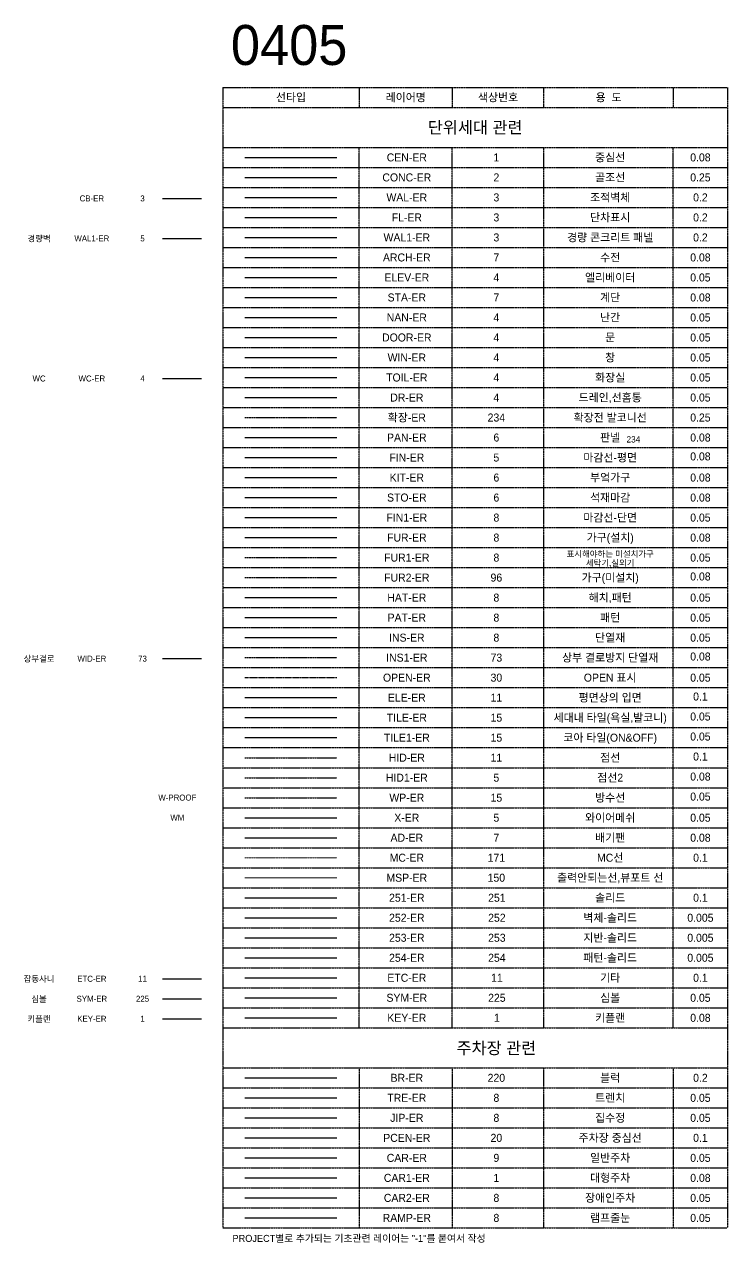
# Model space of a CAD drawing. Header units: millimetres. Extents: x -32584 to -4664, y -30774 to -7942.
# Drawn here: x -32584 to -19405, y -30774 to -7942 of the extents above; entities that cross this region are included whole.
import ezdxf
from ezdxf.enums import TextEntityAlignment as Align

# ---------------------------------------------------------------- set-up
doc = ezdxf.new("R2010")
doc.units = ezdxf.units.MM
for name, pattern in [('ER-HID', [2.3, 1.5, -0.8]), ('ER-IJ', [6.5, 5, -0.5, 0.5, -0.5]), ('HID', [2.3, 1.5, -0.8]), ('HID3-ER', [7, 5, -2])]:
    doc.linetypes.add(name, pattern=pattern)
for name, color, linetype in [('251-ER', 251, 'Continuous'), ('252-ER', 252, 'Continuous'), ('253-ER', 253, 'Continuous'), ('254-ER', 254, 'Continuous'), ('AD-ER', 7, 'Continuous'), ('ARCH-ER', 7, 'Continuous'), ('BR-ER', 220, 'Continuous'), ('CAR-ER', 9, 'Continuous'), ('CAR1-ER', 1, 'Continuous'), ('CAR2-ER', 8, 'Continuous'), ('CEN-ER', 1, 'Continuous'), ('CONC', 2, 'Continuous'), ('CONC-ER', 2, 'Continuous'), ('DOOR-ER', 4, 'Continuous'), ('DR-ER', 4, 'Continuous'), ('ELE-ER', 11, 'Continuous'), ('ELEV-ER', 4, 'Continuous'), ('ETC-ER', 11, 'Continuous'), ('FIN-ER', 5, 'Continuous'), ('FIN1-ER', 8, 'Continuous'), ('FL-ER', 3, 'Continuous'), ('FUR-ER', 6, 'Continuous'), ('FUR1-ER', 8, 'Continuous'), ('FUR2-ER', 96, 'ER-HID'), ('HAT-ER', 8, 'Continuous'), ('HID-ER', 11, 'ER-HID'), ('HID1-ER', 5, 'ER-HID'), ('INS-ER', 8, 'Continuous'), ('INS-H-ER', 73, 'ER-HID'), ('JIP-ER', 8, 'Continuous'), ('KEY-ER', 1, 'Continuous'), ('KIT-ER', 6, 'Continuous'), ('NAN-ER', 4, 'Continuous'), ('OPEN-ER', 30, 'ER-IJ'), ('PAN-ER', 6, 'Continuous'), ('PAT-ER', 8, 'Continuous'), ('PCEN-ER', 20, 'Continuous'), ('RAMP-ER', 8, 'Continuous'), ('STA-ER', 7, 'Continuous'), ('STO-ER', 6, 'Continuous'), ('SYM-ER', 225, 'Continuous'), ('TEXT-ER', 3, 'Continuous'), ('TILE-ER', 15, 'Continuous'), ('TILE1-ER', 15, 'Continuous'), ('TOIL-ER', 4, 'Continuous'), ('TRE-ER', 8, 'Continuous'), ('WAL-ER', 3, 'Continuous'), ('WAL1-ER', 3, 'Continuous'), ('WIN-ER', 4, 'Continuous'), ('WP-ER', 15, 'ER-HID'), ('X-ER', 5, 'ER-X'), ('보조선-ER', 8, 'ER-HID'), ('확장-ER', 234, 'HID3-ER')]:
    doc.layers.add(name, color=color, linetype=linetype)
doc.layers.add('MC-ER', color=171, linetype='ER-HID', lineweight=0, plot=False)
doc.layers.add('MSP-ER', color=150, linetype='Continuous', lineweight=0, plot=False)
doc.styles.add('ER', font='Dotum.ttf')
doc.styles.get("Standard").update_dxf_attribs({"font": 'GulimChe.ttf'})
doc.linetypes.add('ER-X', pattern='A,10,-0.8,["X",Standard,S=0.6,R=0,X=-0.15,Y=-0.3],-0.8', length=11.6)

msp = doc.modelspace()

# ---------------------------------------------------------------- linework, layer by layer
at = {"layer": '251-ER'}
msp.add_line((-28451.78, -24310.11), (-26728.67, -24310.11), dxfattribs=at)
at = {"layer": '252-ER'}
msp.add_line((-28451.78, -24685.11), (-26728.67, -24685.11), dxfattribs=at)
at = {"layer": '253-ER'}
msp.add_line((-28451.78, -25060.11), (-26728.67, -25060.11), dxfattribs=at)
at = {"layer": '254-ER'}
msp.add_line((-28451.78, -25435.11), (-26728.67, -25435.11), dxfattribs=at)
at = {"layer": 'AD-ER'}
msp.add_line((-28451.78, -23185.11), (-26728.67, -23185.11), dxfattribs=at)
at = {"layer": 'ARCH-ER'}
msp.add_line((-28451.78, -12310.11), (-26728.67, -12310.11), dxfattribs=at)
at = {"layer": 'BR-ER'}
msp.add_line((-28451.78, -27685.11), (-26728.67, -27685.11), dxfattribs=at)
at = {"layer": 'CAR-ER'}
msp.add_line((-28451.78, -29185.11), (-26728.67, -29185.11), dxfattribs=at)
at = {"layer": 'CAR1-ER'}
msp.add_line((-28451.78, -29560.11), (-26728.67, -29560.11), dxfattribs=at)
at = {"layer": 'CAR2-ER'}
msp.add_line((-28451.78, -29935.11), (-26728.67, -29935.11), dxfattribs=at)
at = {"layer": 'CEN-ER'}
msp.add_line((-28451.78, -10435.11), (-26728.67, -10435.11), dxfattribs=at)
at = {"layer": 'CONC-ER'}
msp.add_line((-28451.78, -10810.11), (-26728.67, -10810.11), dxfattribs=at)
at = {"layer": 'DOOR-ER'}
msp.add_line((-28451.78, -13810.11), (-26728.67, -13810.11), dxfattribs=at)
at = {"layer": 'DR-ER'}
msp.add_line((-28451.78, -14935.11), (-26728.67, -14935.11), dxfattribs=at)
at = {"layer": 'ELE-ER'}
msp.add_line((-28451.78, -20560.11), (-26728.67, -20560.11), dxfattribs=at)
at = {"layer": 'ELEV-ER'}
msp.add_line((-28451.78, -12685.11), (-26728.67, -12685.11), dxfattribs=at)
at = {"layer": 'ETC-ER'}
msp.add_line((-28451.78, -25810.11), (-26728.67, -25810.11), dxfattribs=at)
at = {"layer": 'FIN-ER'}
msp.add_line((-28451.78, -16060.11), (-26728.67, -16060.11), dxfattribs=at)
at = {"layer": 'FIN1-ER'}
msp.add_line((-28451.78, -17185.11), (-26728.67, -17185.11), dxfattribs=at)
at = {"layer": 'FL-ER'}
msp.add_line((-28451.78, -11560.11), (-26728.67, -11560.11), dxfattribs=at)
at = {"layer": 'FUR-ER'}
msp.add_line((-28451.78, -17560.11), (-26728.67, -17560.11), dxfattribs=at)
at = {"layer": 'FUR1-ER', "linetype": 'ER-HID'}
msp.add_line((-28451.78, -17935.11), (-26728.67, -17935.11), dxfattribs=at)
at = {"layer": 'FUR2-ER'}
msp.add_line((-28451.78, -18310.11), (-26728.67, -18310.11), dxfattribs=at)
at = {"layer": 'HAT-ER'}
msp.add_line((-28451.78, -18685.11), (-26728.67, -18685.11), dxfattribs=at)
at = {"layer": 'HID-ER'}
msp.add_line((-28451.78, -21685.11), (-26728.67, -21685.11), dxfattribs=at)
at = {"layer": 'HID1-ER'}
msp.add_line((-28451.78, -22060.11), (-26728.67, -22060.11), dxfattribs=at)
at = {"layer": 'INS-ER'}
msp.add_line((-28451.78, -19435.11), (-26728.67, -19435.11), dxfattribs=at)
at = {"layer": 'INS-H-ER'}
msp.add_line((-28451.78, -19810.11), (-26728.67, -19810.11), dxfattribs=at)
at = {"layer": 'JIP-ER'}
msp.add_line((-28451.78, -28435.11), (-26728.67, -28435.11), dxfattribs=at)
at = {"layer": 'KEY-ER'}
msp.add_line((-28451.78, -26560.11), (-26728.67, -26560.11), dxfattribs=at)
at = {"layer": 'KIT-ER'}
msp.add_line((-28451.78, -16435.11), (-26728.67, -16435.11), dxfattribs=at)
at = {"layer": 'MC-ER'}
msp.add_line((-28451.78, -23560.11), (-26728.67, -23560.11), dxfattribs=at)
at = {"layer": 'MSP-ER'}
msp.add_line((-28451.78, -23935.11), (-26728.67, -23935.11), dxfattribs=at)
at = {"layer": 'NAN-ER'}
msp.add_line((-28451.78, -13435.11), (-26728.67, -13435.11), dxfattribs=at)
at = {"layer": 'OPEN-ER'}
msp.add_line((-28451.78, -20185.11), (-26728.67, -20185.11), dxfattribs=at)
at = {"layer": 'PAN-ER'}
msp.add_line((-28451.78, -15685.11), (-26728.67, -15685.11), dxfattribs=at)
at = {"layer": 'PAT-ER'}
msp.add_line((-28451.78, -19060.11), (-26728.67, -19060.11), dxfattribs=at)
at = {"layer": 'PCEN-ER'}
msp.add_line((-28451.78, -28810.11), (-26728.67, -28810.11), dxfattribs=at)
at = {"layer": 'RAMP-ER'}
msp.add_line((-28451.78, -30310.11), (-26728.67, -30310.11), dxfattribs=at)
at = {"layer": 'STA-ER'}
msp.add_line((-28451.78, -13060.11), (-26728.67, -13060.11), dxfattribs=at)
at = {"layer": 'STO-ER'}
msp.add_line((-28451.78, -16810.11), (-26728.67, -16810.11), dxfattribs=at)
at = {"layer": 'SYM-ER'}
msp.add_line((-28451.78, -26185.11), (-26728.67, -26185.11), dxfattribs=at)
at = {"layer": 'TEXT-ER'}
for p, q in [((-29994.48, -11203.8), (-29266.36, -11203.8)), ((-29994.48, -11953.8), (-29266.36, -11953.8)), ((-29994.48, -14578.8), (-29266.36, -14578.8)), ((-29994.48, -19828.8), (-29266.36, -19828.8)), ((-29994.48, -25828.8), (-29266.36, -25828.8)), ((-29994.48, -26203.8), (-29266.36, -26203.8)), ((-29994.48, -26578.8), (-29266.36, -26578.8))]:
    msp.add_line(p, q, dxfattribs=at)
at = {"layer": 'TILE-ER'}
msp.add_line((-28451.78, -20935.11), (-26728.67, -20935.11), dxfattribs=at)
at = {"layer": 'TILE1-ER'}
msp.add_line((-28451.78, -21310.11), (-26728.67, -21310.11), dxfattribs=at)
at = {"layer": 'TOIL-ER'}
msp.add_line((-28451.78, -14560.11), (-26728.67, -14560.11), dxfattribs=at)
at = {"layer": 'TRE-ER'}
msp.add_line((-28451.78, -28060.11), (-26728.67, -28060.11), dxfattribs=at)
at = {"layer": 'WAL-ER'}
msp.add_line((-28451.78, -11185.11), (-26728.67, -11185.11), dxfattribs=at)
at = {"layer": 'WAL1-ER'}
msp.add_line((-28451.78, -11935.11), (-26728.67, -11935.11), dxfattribs=at)
at = {"layer": 'WIN-ER'}
msp.add_line((-28451.78, -14185.11), (-26728.67, -14185.11), dxfattribs=at)
at = {"layer": 'WP-ER'}
msp.add_line((-28451.78, -22435.11), (-26728.67, -22435.11), dxfattribs=at)
at = {"layer": 'X-ER'}
msp.add_line((-28451.78, -22810.11), (-26728.67, -22810.11), dxfattribs=at)
at = {"layer": '보조선-ER'}
for p, q in [((-28867.48, -9122.61), (-19405.08, -9122.61)), ((-28867.48, -9122.61), (-28867.48, -30497.61)), ((-26306.82, -9122.61), (-26306.82, -9497.61)), ((-24567.45, -9122.61), (-24567.45, -9497.61)), ((-22846.89, -9497.61), (-22846.89, -9122.61)), ((-20425.3, -9122.61), (-20425.3, -9497.61)), ((-19405.08, -9122.61), (-19405.08, -30497.61)), ((-28867.48, -9497.61), (-19405.08, -9497.61)), ((-28867.48, -10247.61), (-19405.08, -10247.61)), ((-26306.82, -26747.61), (-26306.82, -10247.61)), ((-24567.45, -26747.61), (-24567.45, -10247.61)), ((-22846.89, -26747.61), (-22846.89, -10247.61)), ((-20425.3, -26747.61), (-20425.3, -10247.61)), ((-28867.48, -10622.61), (-19405.08, -10622.61)), ((-28867.48, -10997.61), (-19405.08, -10997.61)), ((-28867.48, -11372.61), (-19405.08, -11372.61)), ((-28867.48, -11747.61), (-19405.08, -11747.61)), ((-28867.48, -12122.61), (-19405.08, -12122.61)), ((-28867.48, -12497.61), (-19405.08, -12497.61)), ((-28867.48, -12872.61), (-19405.08, -12872.61)), ((-28867.48, -13247.61), (-19405.08, -13247.61)), ((-28867.48, -13622.61), (-19405.08, -13622.61)), ((-28867.48, -13997.61), (-19405.08, -13997.61)), ((-28867.48, -14372.61), (-19405.08, -14372.61)), ((-28867.48, -14747.61), (-19405.08, -14747.61)), ((-28867.48, -15122.61), (-19405.08, -15122.61)), ((-28867.48, -15497.61), (-19405.08, -15497.61)), ((-28867.48, -15872.61), (-19405.08, -15872.61)), ((-28867.48, -16247.61), (-19405.08, -16247.61)), ((-28867.48, -16622.61), (-19405.08, -16622.61)), ((-28867.48, -16997.61), (-19405.08, -16997.61)), ((-28867.48, -17372.61), (-19405.08, -17372.61)), ((-28867.48, -17747.61), (-19405.08, -17747.61)), ((-28867.48, -18122.61), (-19405.08, -18122.61)), ((-28867.48, -18497.61), (-19405.08, -18497.61)), ((-28867.48, -18872.61), (-19405.08, -18872.61)), ((-28867.48, -19247.61), (-19405.08, -19247.61)), ((-28867.48, -19622.61), (-19405.08, -19622.61)), ((-28867.48, -19997.61), (-19405.08, -19997.61)), ((-28867.48, -20372.61), (-19405.08, -20372.61)), ((-28867.48, -20747.61), (-19405.08, -20747.61)), ((-28867.48, -21122.61), (-19405.08, -21122.61)), ((-28867.48, -21497.61), (-19405.08, -21497.61)), ((-28867.48, -21872.61), (-19405.08, -21872.61)), ((-28867.48, -22247.61), (-19405.08, -22247.61)), ((-28867.48, -22622.61), (-19405.08, -22622.61)), ((-28867.48, -22997.61), (-19405.08, -22997.61)), ((-28867.48, -23372.61), (-19405.08, -23372.61)), ((-28867.48, -23747.61), (-19405.08, -23747.61)), ((-28867.48, -24122.61), (-19405.08, -24122.61)), ((-28867.48, -24497.61), (-19405.08, -24497.61)), ((-28867.48, -24872.61), (-19405.08, -24872.61)), ((-28867.48, -25247.61), (-19405.08, -25247.61)), ((-28867.48, -25622.61), (-19405.08, -25622.61)), ((-28867.48, -25997.61), (-19405.08, -25997.61)), ((-28867.48, -26372.61), (-19405.08, -26372.61)), ((-28867.48, -26747.61), (-19405.08, -26747.61)), ((-28867.48, -27497.61), (-19405.08, -27497.61)), ((-26306.82, -27497.61), (-26306.82, -30497.61)), ((-24567.45, -27497.61), (-24567.45, -30497.61)), ((-22846.89, -30497.61), (-22846.89, -27497.61)), ((-20425.3, -27497.61), (-20425.3, -30497.61)), ((-28867.48, -27872.61), (-19405.08, -27872.61)), ((-28867.48, -28247.61), (-19405.08, -28247.61)), ((-28867.48, -28622.61), (-19405.08, -28622.61)), ((-28867.48, -28997.61), (-19405.08, -28997.61)), ((-28867.48, -29372.61), (-19405.08, -29372.61)), ((-28867.48, -29747.61), (-19405.08, -29747.61)), ((-28867.48, -30122.61), (-19405.08, -30122.61)), ((-28867.48, -30497.61), (-19405.08, -30497.61))]:
    msp.add_line(p, q, dxfattribs=at)
at = {"layer": '확장-ER', "linetype": 'HID'}
msp.add_line((-28451.78, -15310.11), (-26728.67, -15310.11), dxfattribs=at)

# ---------------------------------------------------------------- texts
at = {"layer": '251-ER', "style": 'ER'}
for s, p in [('251-ER', (-25417.01, -24310.11)), ('251', (-23729.36, -24310.11)), ('솔리드', (-21605.99, -24310.11)), ('0.1', (-19915.19, -24310.11))]:
    msp.add_text(s, height=150, dxfattribs=at).set_placement(p, align=Align.MIDDLE_CENTER)
at = {"layer": '252-ER', "style": 'ER'}
for s, p in [('252-ER', (-25417.01, -24685.11)), ('252', (-23729.36, -24685.11)), ('벽체-솔리드', (-21605.99, -24685.11)), ('0.005', (-19915.19, -24685.11))]:
    msp.add_text(s, height=150, dxfattribs=at).set_placement(p, align=Align.MIDDLE_CENTER)
at = {"layer": '253-ER', "style": 'ER'}
for s, p in [('253-ER', (-25417.01, -25060.11)), ('253', (-23729.36, -25060.11)), ('지반-솔리드', (-21605.99, -25060.11)), ('0.005', (-19915.19, -25060.11))]:
    msp.add_text(s, height=150, dxfattribs=at).set_placement(p, align=Align.MIDDLE_CENTER)
at = {"layer": '254-ER', "style": 'ER'}
for s, p in [('패턴-솔리드', (-21605.99, -25435.11)), ('254-ER', (-25417.01, -25435.11)), ('254', (-23729.36, -25435.11)), ('0.005', (-19915.19, -25435.11))]:
    msp.add_text(s, height=150, dxfattribs=at).set_placement(p, align=Align.MIDDLE_CENTER)
at = {"layer": 'AD-ER', "style": 'ER'}
for s, p in [('AD-ER', (-25417.01, -23185.11)), ('7', (-23738.86, -23185.11)), ('배기팬', (-21605.99, -23185.11))]:
    msp.add_text(s, height=150, dxfattribs=at).set_placement(p, align=Align.MIDDLE_CENTER)
at = {"layer": 'ARCH-ER', "style": 'ER'}
for s, p in [('ARCH-ER', (-25417.01, -12310.11)), ('7', (-23738.86, -12310.11)), ('수전', (-21605.99, -12310.11)), ('0.08', (-19915.19, -12310.11))]:
    msp.add_text(s, height=150, dxfattribs=at).set_placement(p, align=Align.MIDDLE_CENTER)
at = {"layer": 'BR-ER', "style": 'ER'}
for s, p in [('BR-ER', (-25417.01, -27685.11)), ('220', (-23738.86, -27685.11)), ('블럭', (-21605.99, -27685.11)), ('0.2', (-19915.19, -27685.11))]:
    msp.add_text(s, height=150, dxfattribs=at).set_placement(p, align=Align.MIDDLE_CENTER)
at = {"layer": 'CAR-ER', "style": 'ER'}
for s, p in [('CAR-ER', (-25417.01, -29185.11)), ('9', (-23738.86, -29185.11)), ('일반주차', (-21605.99, -29185.11)), ('0.05', (-19915.19, -29185.11)), ('0.05', (-19915.19, -29935.11))]:
    msp.add_text(s, height=150, dxfattribs=at).set_placement(p, align=Align.MIDDLE_CENTER)
at = {"layer": 'CAR1-ER', "style": 'ER'}
for s, p in [('CAR1-ER', (-25417.01, -29560.11)), ('1', (-23738.86, -29560.11)), ('대형주차', (-21605.99, -29560.11))]:
    msp.add_text(s, height=150, dxfattribs=at).set_placement(p, align=Align.MIDDLE_CENTER)
at = {"layer": 'CAR2-ER', "style": 'ER'}
for s, p in [('CAR2-ER', (-25417.01, -29935.11)), ('8', (-23738.86, -29935.11)), ('장애인주차', (-21605.99, -29935.11))]:
    msp.add_text(s, height=150, dxfattribs=at).set_placement(p, align=Align.MIDDLE_CENTER)
at = {"layer": 'CEN-ER', "style": 'ER'}
for s, p in [('CEN-ER', (-25417.01, -10435.11)), ('1', (-23738.86, -10435.11)), ('중심선', (-21605.99, -10435.11)), ('0.08', (-19915.19, -10435.11)), ('0.08', (-19915.19, -29560.11))]:
    msp.add_text(s, height=150, dxfattribs=at).set_placement(p, align=Align.MIDDLE_CENTER)
at = {"layer": 'CONC', "style": 'ER'}
msp.add_text('주차장 관련', height=225, dxfattribs=at).set_placement((-23738.86, -27127.11), align=Align.MIDDLE_CENTER)
at = {"layer": 'CONC-ER', "style": 'ER'}
for s, p in [('골조선', (-21605.99, -10810.11)), ('CONC-ER', (-25417.01, -10810.11)), ('2', (-23738.86, -10810.11)), ('0.25', (-19915.19, -10810.11))]:
    msp.add_text(s, height=150, dxfattribs=at).set_placement(p, align=Align.MIDDLE_CENTER)
at = {"layer": 'DOOR-ER', "style": 'ER'}
for s, p in [('DOOR-ER', (-25417.01, -13810.11)), ('4', (-23738.86, -13810.11)), ('문', (-21605.99, -13810.11)), ('0.05', (-19915.19, -13810.11)), ('0.05', (-19915.19, -14560.11)), ('0.05', (-19915.19, -14935.11))]:
    msp.add_text(s, height=150, dxfattribs=at).set_placement(p, align=Align.MIDDLE_CENTER)
at = {"layer": 'DR-ER', "style": 'ER'}
for s, p in [('드레인,선홈통', (-21605.99, -14935.11)), ('DR-ER', (-25417.01, -14935.11)), ('4', (-23738.86, -14935.11))]:
    msp.add_text(s, height=150, dxfattribs=at).set_placement(p, align=Align.MIDDLE_CENTER)
at = {"layer": 'ELE-ER', "style": 'ER'}
for s, p in [('ELE-ER', (-25417.01, -20560.11)), ('11', (-23738.86, -20560.11)), ('평면상의 입면', (-21605.99, -20560.11)), ('0.1', (-19915.19, -20539.06))]:
    msp.add_text(s, height=150, dxfattribs=at).set_placement(p, align=Align.MIDDLE_CENTER)
at = {"layer": 'ELEV-ER', "style": 'ER'}
for s, p in [('ELEV-ER', (-25417.01, -12685.11)), ('4', (-23738.86, -12685.11)), ('엘리베이터', (-21605.99, -12685.11)), ('0.05', (-19915.19, -12685.11))]:
    msp.add_text(s, height=150, dxfattribs=at).set_placement(p, align=Align.MIDDLE_CENTER)
at = {"layer": 'ETC-ER', "style": 'ER'}
for s, p in [('ETC-ER', (-25417.01, -25810.11)), ('11', (-23729.36, -25810.11)), ('기타', (-21605.99, -25810.11)), ('0.1', (-19915.19, -25810.11))]:
    msp.add_text(s, height=150, dxfattribs=at).set_placement(p, align=Align.MIDDLE_CENTER)
at = {"layer": 'FIN-ER', "style": 'ER'}
for s, p in [('마감선-평면', (-21605.99, -16060.11)), ('0.08', (-19915.19, -16039.06)), ('FIN-ER', (-25417.01, -16060.11)), ('5', (-23738.86, -16060.11))]:
    msp.add_text(s, height=150, dxfattribs=at).set_placement(p, align=Align.MIDDLE_CENTER)
at = {"layer": 'FIN1-ER', "style": 'ER'}
for s, p in [('FIN1-ER', (-25417.01, -17185.11)), ('8', (-23738.86, -17185.11)), ('마감선-단면', (-21605.99, -17185.11)), ('0.05', (-19915.19, -17185.11))]:
    msp.add_text(s, height=150, dxfattribs=at).set_placement(p, align=Align.MIDDLE_CENTER)
at = {"layer": 'FL-ER', "style": 'ER'}
for s, p in [('FL-ER', (-25417.01, -11560.11)), ('3', (-23738.86, -11560.11)), ('단차표시', (-21605.99, -11560.11))]:
    msp.add_text(s, height=150, dxfattribs=at).set_placement(p, align=Align.MIDDLE_CENTER)
at = {"layer": 'FUR-ER', "style": 'ER'}
for s, p in [('FUR-ER', (-25417.01, -17560.11)), ('8', (-23738.86, -17560.11)), ('가구(설치)', (-21605.99, -17560.11)), ('0.08', (-19915.19, -17560.11))]:
    msp.add_text(s, height=150, dxfattribs=at).set_placement(p, align=Align.MIDDLE_CENTER)
at = {"layer": 'FUR1-ER', "style": 'ER'}
for s, height, p in [('표시해야하는 미설치가구', 112.5, (-21605.99, -17865.8)), ('FUR1-ER', 150, (-25417.01, -17935.11)), ('8', 150, (-23738.86, -17935.11)), ('세탁기,실외기', 112.5, (-21605.99, -18036.89)), ('0.05', 150, (-19915.19, -17935.11))]:
    msp.add_text(s, height=height, dxfattribs=at).set_placement(p, align=Align.MIDDLE_CENTER)
at = {"layer": 'FUR2-ER', "style": 'ER'}
for s, p in [('FUR2-ER', (-25417.01, -18310.11)), ('96', (-23738.86, -18310.11)), ('가구(미설치)', (-21605.99, -18310.11)), ('0.08', (-19915.19, -18289.06))]:
    msp.add_text(s, height=150, dxfattribs=at).set_placement(p, align=Align.MIDDLE_CENTER)
at = {"layer": 'HAT-ER', "style": 'ER'}
for s, p in [('HAT-ER', (-25417.01, -18685.11)), ('8', (-23738.86, -18685.11)), ('해치,패턴', (-21605.99, -18685.11)), ('0.05', (-19915.19, -18685.11))]:
    msp.add_text(s, height=150, dxfattribs=at).set_placement(p, align=Align.MIDDLE_CENTER)
at = {"layer": 'HID-ER', "style": 'ER'}
for s, p in [('HID-ER', (-25417.01, -21685.11)), ('11', (-23738.86, -21685.11)), ('점선', (-21605.99, -21685.11)), ('0.1', (-19915.19, -21664.06))]:
    msp.add_text(s, height=150, dxfattribs=at).set_placement(p, align=Align.MIDDLE_CENTER)
at = {"layer": 'HID1-ER', "style": 'ER'}
for s, p in [('HID1-ER', (-25417.01, -22060.11)), ('5', (-23738.86, -22060.11)), ('점선2', (-21605.99, -22060.11)), ('0.08', (-19915.19, -22039.06))]:
    msp.add_text(s, height=150, dxfattribs=at).set_placement(p, align=Align.MIDDLE_CENTER)
at = {"layer": 'INS-ER', "style": 'ER'}
for s, p in [('INS-ER', (-25417.01, -19435.11)), ('8', (-23738.86, -19435.11)), ('단열재', (-21605.99, -19435.11)), ('0.05', (-19915.19, -19435.11))]:
    msp.add_text(s, height=150, dxfattribs=at).set_placement(p, align=Align.MIDDLE_CENTER)
at = {"layer": 'INS-H-ER', "style": 'ER'}
for s, p in [('INS1-ER', (-25417.01, -19810.11)), ('73', (-23738.86, -19810.11)), ('상부 결로방지 단열재', (-21605.99, -19810.11)), ('0.08', (-19915.19, -19789.06))]:
    msp.add_text(s, height=150, dxfattribs=at).set_placement(p, align=Align.MIDDLE_CENTER)
at = {"layer": 'JIP-ER', "style": 'ER'}
for s, p in [('JIP-ER', (-25417.01, -28435.11)), ('8', (-23738.86, -28435.11)), ('집수정', (-21605.99, -28435.11)), ('0.05', (-19915.19, -28435.11))]:
    msp.add_text(s, height=150, dxfattribs=at).set_placement(p, align=Align.MIDDLE_CENTER)
at = {"layer": 'KEY-ER', "style": 'ER'}
for s, p in [('KEY-ER', (-25417.01, -26560.11)), ('1', (-23729.36, -26560.11)), ('키플랜', (-21605.99, -26560.11)), ('0.08', (-19915.19, -26560.11))]:
    msp.add_text(s, height=150, dxfattribs=at).set_placement(p, align=Align.MIDDLE_CENTER)
at = {"layer": 'KIT-ER', "style": 'ER'}
for s, p in [('KIT-ER', (-25417.01, -16435.11)), ('6', (-23738.86, -16435.11)), ('부엌가구', (-21605.99, -16435.11)), ('0.08', (-19915.19, -16435.11))]:
    msp.add_text(s, height=150, dxfattribs=at).set_placement(p, align=Align.MIDDLE_CENTER)
at = {"layer": 'MC-ER', "style": 'ER'}
for s, p in [('MC-ER', (-25417.01, -23560.11)), ('171', (-23738.86, -23560.11)), ('MC선', (-21605.99, -23560.11)), ('0.1', (-19915.19, -23560.11))]:
    msp.add_text(s, height=150, dxfattribs=at).set_placement(p, align=Align.MIDDLE_CENTER)
at = {"layer": 'MSP-ER', "style": 'ER'}
for s, p in [('MSP-ER', (-25417.01, -23935.11)), ('150', (-23738.86, -23935.11)), ('출력안되는선,뷰포트 선', (-21605.99, -23935.11))]:
    msp.add_text(s, height=150, dxfattribs=at).set_placement(p, align=Align.MIDDLE_CENTER)
at = {"layer": 'NAN-ER', "style": 'ER'}
for s, p in [('NAN-ER', (-25417.01, -13435.11)), ('4', (-23738.86, -13435.11)), ('난간', (-21605.99, -13435.11)), ('0.05', (-19915.19, -13435.11)), ('0.08', (-19915.19, -23185.11))]:
    msp.add_text(s, height=150, dxfattribs=at).set_placement(p, align=Align.MIDDLE_CENTER)
at = {"layer": 'OPEN-ER', "style": 'ER'}
for s, p in [('OPEN 표시', (-21605.99, -20185.11)), ('OPEN-ER', (-25417.01, -20185.11)), ('30', (-23738.86, -20185.11)), ('0.05', (-19915.19, -20185.11))]:
    msp.add_text(s, height=150, dxfattribs=at).set_placement(p, align=Align.MIDDLE_CENTER)
at = {"layer": 'PAN-ER', "style": 'ER'}
for s, p in [('PAN-ER', (-25417.01, -15685.11)), ('6', (-23738.86, -15685.11)), ('판넬', (-21605.99, -15685.11)), ('0.08', (-19915.19, -15685.11))]:
    msp.add_text(s, height=150, dxfattribs=at).set_placement(p, align=Align.MIDDLE_CENTER)
at = {"layer": 'PAT-ER', "style": 'ER'}
for s, p in [('PAT-ER', (-25417.01, -19060.11)), ('8', (-23738.86, -19060.11)), ('패턴', (-21605.99, -19060.11)), ('0.05', (-19915.19, -19060.11))]:
    msp.add_text(s, height=150, dxfattribs=at).set_placement(p, align=Align.MIDDLE_CENTER)
at = {"layer": 'PCEN-ER', "style": 'ER'}
for s, p in [('PCEN-ER', (-25417.01, -28810.11)), ('20', (-23738.86, -28810.11)), ('주차장 중심선', (-21605.99, -28810.11)), ('0.1', (-19915.19, -28810.11))]:
    msp.add_text(s, height=150, dxfattribs=at).set_placement(p, align=Align.MIDDLE_CENTER)
at = {"layer": 'RAMP-ER', "style": 'ER'}
for s, p in [('RAMP-ER', (-25417.01, -30310.11)), ('8', (-23738.86, -30310.11)), ('램프줄눈', (-21605.99, -30310.11)), ('0.05', (-19915.19, -30310.11))]:
    msp.add_text(s, height=150, dxfattribs=at).set_placement(p, align=Align.MIDDLE_CENTER)
at = {"layer": 'STA-ER', "style": 'ER'}
for s, p in [('STA-ER', (-25417.01, -13060.11)), ('7', (-23738.86, -13060.11)), ('계단', (-21605.99, -13060.11)), ('0.08', (-19915.19, -13060.11))]:
    msp.add_text(s, height=150, dxfattribs=at).set_placement(p, align=Align.MIDDLE_CENTER)
at = {"layer": 'STO-ER', "style": 'ER'}
for s, p in [('STO-ER', (-25417.01, -16810.11)), ('6', (-23738.86, -16810.11)), ('석재마감', (-21605.99, -16810.11)), ('0.08', (-19915.19, -16810.11))]:
    msp.add_text(s, height=150, dxfattribs=at).set_placement(p, align=Align.MIDDLE_CENTER)
at = {"layer": 'SYM-ER', "style": 'ER'}
for s, p in [('SYM-ER', (-25417.01, -26185.11)), ('225', (-23729.36, -26185.11)), ('심볼', (-21605.99, -26185.11)), ('0.05', (-19915.19, -26185.11))]:
    msp.add_text(s, height=150, dxfattribs=at).set_placement(p, align=Align.MIDDLE_CENTER)
at = {"layer": 'TEXT-ER', "style": 'ER'}
msp.add_text('0405', height=750, dxfattribs=at).set_placement((-27622.01, -8328.05), align=Align.MIDDLE_CENTER)
for s, p in [('CB-ER', (-31318.97, -11203.8)), ('3', (-30369.48, -11203.8)), ('경량벽', (-32308.19, -11953.8)), ('WAL1-ER', (-31318.97, -11953.8)), ('5', (-30369.48, -11953.8)), ('WC', (-32308.19, -14578.8)), ('WC-ER', (-31318.97, -14578.8)), ('4', (-30369.48, -14578.8)), ('상부결로', (-32308.19, -19828.8)), ('WID-ER', (-31318.97, -19828.8)), ('73', (-30369.48, -19828.8)), ('잡동사니', (-32308.19, -25828.8)), ('ETC-ER', (-31318.97, -25828.8)), ('11', (-30369.48, -25828.8)), ('심볼', (-32308.19, -26203.8)), ('SYM-ER', (-31318.97, -26203.8)), ('225', (-30369.48, -26203.8)), ('키플랜', (-32308.19, -26578.8)), ('KEY-ER', (-31318.97, -26578.8)), ('1', (-30369.48, -26578.8))]:
    msp.add_text(s, height=112.5, dxfattribs=at).set_placement(p, align=Align.MIDDLE)
for s, p in [('W-PROOF', (-29717.05, -22488.96)), ('WM', (-29717.05, -22863.96))]:
    msp.add_text(s, height=112.5, dxfattribs=at).set_placement(p, align=Align.CENTER)
msp.add_text('PROJECT별로 추가되는 기초관련 레이어는 "-1"를 붙여서 작성', height=131.25, dxfattribs=at).set_placement((-28683.54, -30759.92))
at = {"layer": 'TILE-ER', "style": 'ER'}
for s, p in [('TILE-ER', (-25417.01, -20935.11)), ('15', (-23738.86, -20935.11)), ('세대내 타일(욕실,발코니)', (-21605.99, -20935.11)), ('0.05', (-19915.19, -20914.06)), ('0.05', (-19915.19, -21289.06))]:
    msp.add_text(s, height=150, dxfattribs=at).set_placement(p, align=Align.MIDDLE_CENTER)
at = {"layer": 'TILE1-ER', "style": 'ER'}
for s, p in [('코아 타일(ON&OFF)', (-21605.99, -21310.11)), ('TILE1-ER', (-25417.01, -21310.11)), ('15', (-23738.86, -21310.11))]:
    msp.add_text(s, height=150, dxfattribs=at).set_placement(p, align=Align.MIDDLE_CENTER)
at = {"layer": 'TOIL-ER', "style": 'ER'}
for s, p in [('TOIL-ER', (-25417.01, -14560.11)), ('4', (-23738.86, -14560.11)), ('화장실', (-21605.99, -14560.11))]:
    msp.add_text(s, height=150, dxfattribs=at).set_placement(p, align=Align.MIDDLE_CENTER)
at = {"layer": 'TRE-ER', "style": 'ER'}
for s, p in [('TRE-ER', (-25417.01, -28060.11)), ('8', (-23738.86, -28060.11)), ('트렌치', (-21605.99, -28060.11)), ('0.05', (-19915.19, -28060.11))]:
    msp.add_text(s, height=150, dxfattribs=at).set_placement(p, align=Align.MIDDLE_CENTER)
at = {"layer": 'WAL-ER', "style": 'ER'}
for s, p in [('WAL-ER', (-25417.01, -11185.11)), ('3', (-23738.86, -11185.11)), ('조적벽체', (-21605.99, -11185.11)), ('0.2', (-19915.19, -11185.11)), ('0.2', (-19915.19, -11560.11))]:
    msp.add_text(s, height=150, dxfattribs=at).set_placement(p, align=Align.MIDDLE_CENTER)
at = {"layer": 'WAL1-ER', "style": 'ER'}
for s, p in [('WAL1-ER', (-25417.01, -11935.11)), ('3', (-23738.86, -11935.11)), ('경량 콘크리트 패넬', (-21605.99, -11935.11)), ('0.2', (-19915.19, -11935.11))]:
    msp.add_text(s, height=150, dxfattribs=at).set_placement(p, align=Align.MIDDLE_CENTER)
at = {"layer": 'WIN-ER', "style": 'ER'}
for s, p in [('WIN-ER', (-25417.01, -14185.11)), ('4', (-23738.86, -14185.11)), ('창', (-21605.99, -14185.11)), ('0.05', (-19915.19, -14185.11))]:
    msp.add_text(s, height=150, dxfattribs=at).set_placement(p, align=Align.MIDDLE_CENTER)
at = {"layer": 'WP-ER', "style": 'ER'}
for s, p in [('WP-ER', (-25417.01, -22435.11)), ('15', (-23738.86, -22435.11)), ('방수선', (-21605.99, -22435.11)), ('0.05', (-19915.19, -22414.06))]:
    msp.add_text(s, height=150, dxfattribs=at).set_placement(p, align=Align.MIDDLE_CENTER)
at = {"layer": 'X-ER', "style": 'ER'}
for s, p in [('X-ER', (-25417.01, -22810.11)), ('5', (-23738.86, -22810.11)), ('와이어메쉬', (-21605.99, -22810.11)), ('0.05', (-19915.19, -22810.11))]:
    msp.add_text(s, height=150, dxfattribs=at).set_placement(p, align=Align.MIDDLE_CENTER)
at = {"layer": '보조선-ER', "style": 'ER'}
for s, height, p in [('선타입', 150, (-27587.15, -9310.11)), ('레이어명', 150, (-25437.13, -9310.11)), ('색상번호', 150, (-23707.17, -9310.11)), ('용  도', 150, (-21636.09, -9310.11)), ('단위세대 관련', 225, (-24136.28, -9872.61))]:
    msp.add_text(s, height=height, dxfattribs=at).set_placement(p, align=Align.MIDDLE_CENTER)
at = {"layer": '확장-ER', "style": 'ER'}
for s, height, p in [('확장-ER', 150, (-25417.01, -15310.11)), ('234', 150, (-23738.86, -15310.11)), ('확장전 발코니선', 150, (-21605.99, -15310.11)), ('0.25', 150, (-19915.19, -15310.11)), ('234', 118.125, (-21171.08, -15719.41))]:
    msp.add_text(s, height=height, dxfattribs=at).set_placement(p, align=Align.MIDDLE_CENTER)

doc.saveas('drawing.dxf')
